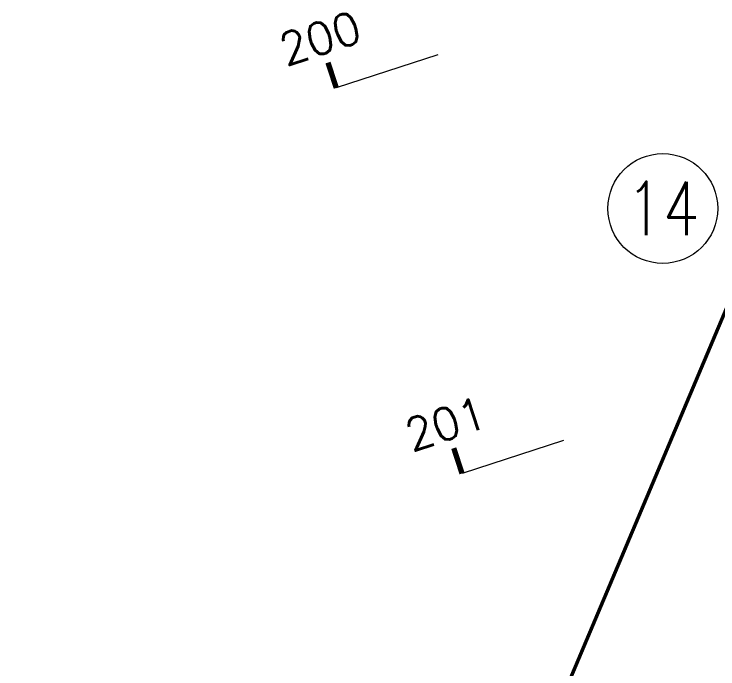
# Model space of a CAD drawing. Header units: metres. Extents: x 733085 to 734585, y 6084499 to 6087418.
# Drawn here: x 733501.91 to 733541.48, y 6086634.95 to 6086671.76 of the extents above; entities that cross this region are included whole.
import ezdxf
from ezdxf.enums import TextEntityAlignment as Align

# ---------------------------------------------------------------- set-up
doc = ezdxf.new("R2010")
doc.units = ezdxf.units.M
doc.header["$LTSCALE"] = 5
doc.header["$MEASUREMENT"] = 0
doc.linetypes.add('CENTER2', pattern=[1.125, 0.75, -0.125, 0.125, -0.125])
doc.linetypes.add('PHANTOM2', pattern=[1.25, 0.625, -0.125, 0.125, -0.125, 0.125, -0.125])
doc.layers.get('0').update_dxf_attribs({"color": 30})
doc.layers.add('U-ANNO-SYMB', color=3, linetype='Continuous', lineweight=18)
doc.layers.add('U-ANNO-TEXT', color=3, linetype='Continuous', lineweight=18)
doc.layers.add('U-LIMT', color=6, linetype='PHANTOM2')
doc.styles.add('E-ROMANS', font='romans.shx', dxfattribs={"width": 0.8})

# ---------------------------------------------------------------- blocks, each defined once
blk = doc.blocks.new('TAG-CORTE')
blk.add_line((2, 0), (0, 0))
at = {"const_width": 0.1}
blk.add_lwpolyline([(0, 0), (0, 0.5)], dxfattribs=at)
at = {"style": 'E-ROMANS'}
blk.add_attdef('A', text='', height=0.6, dxfattribs=at).set_placement((0, 0.5), align=Align.BOTTOM_CENTER)

msp = doc.modelspace()

# ---------------------------------------------------------------- linework, layer by layer
at = {"layer": 'U-ANNO-TEXT'}
msp.add_circle((733538.38, 6086660.832, 0), 3.087, dxfattribs=at)
at = {"layer": 'U-LIMT', "color": 252, "linetype": 'CENTER2', "ltscale": 0.3, "const_width": 0.2}
msp.add_lwpolyline([(733490.888, 6086500), (733498.017, 6086551.005), (733543.412, 6086658.668)], dxfattribs=at)

# ---------------------------------------------------------------- block references
at = {"layer": 'U-ANNO-SYMB', "xscale": 3.000000000558891, "yscale": 3.000000000558891, "zscale": 3.000000000558891, "rotation": 18.06951220614313}
for p, values in [((733520.022, 6086667.61), {'A': '200'}), ((733527.093, 6086645.935), {'A': '201'})]:
    msp.add_blockref('TAG-CORTE', p, dxfattribs=at).add_auto_attribs(values)

# ---------------------------------------------------------------- texts
at = {"layer": 'U-ANNO-TEXT', "insert": (733538.38, 6086660.832, 0), "char_height": 3, "attachment_point": 5, "rotation": 360, "style": 'E-ROMANS'}
msp.add_mtext('14', dxfattribs=at)

doc.saveas('drawing.dxf')
